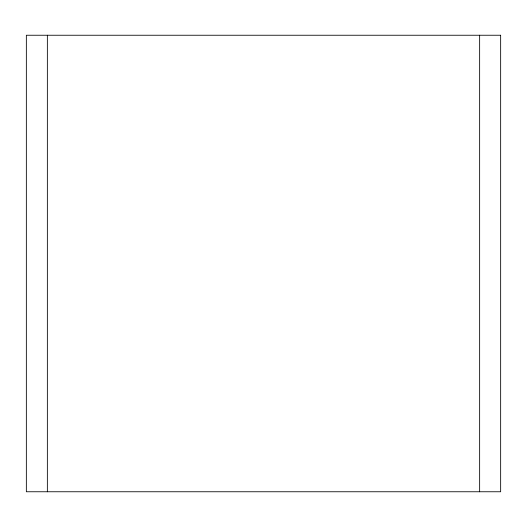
<?xml version="1.0" encoding="UTF-8"?>
<svg xmlns="http://www.w3.org/2000/svg" width="527" height="527" viewBox="0 0 527 527"><rect width="100%" height="100%" fill="white"/><g stroke="black" fill="none" stroke-linecap="round" stroke-linejoin="round"><path stroke-width="0.79" d="M479.642 35.243L479.642 491.757M47.358 35.243L47.358 491.757M500.65 35.243L26.35 35.243L26.35 491.757L500.65 491.757L500.65 35.243"/></g></svg>
